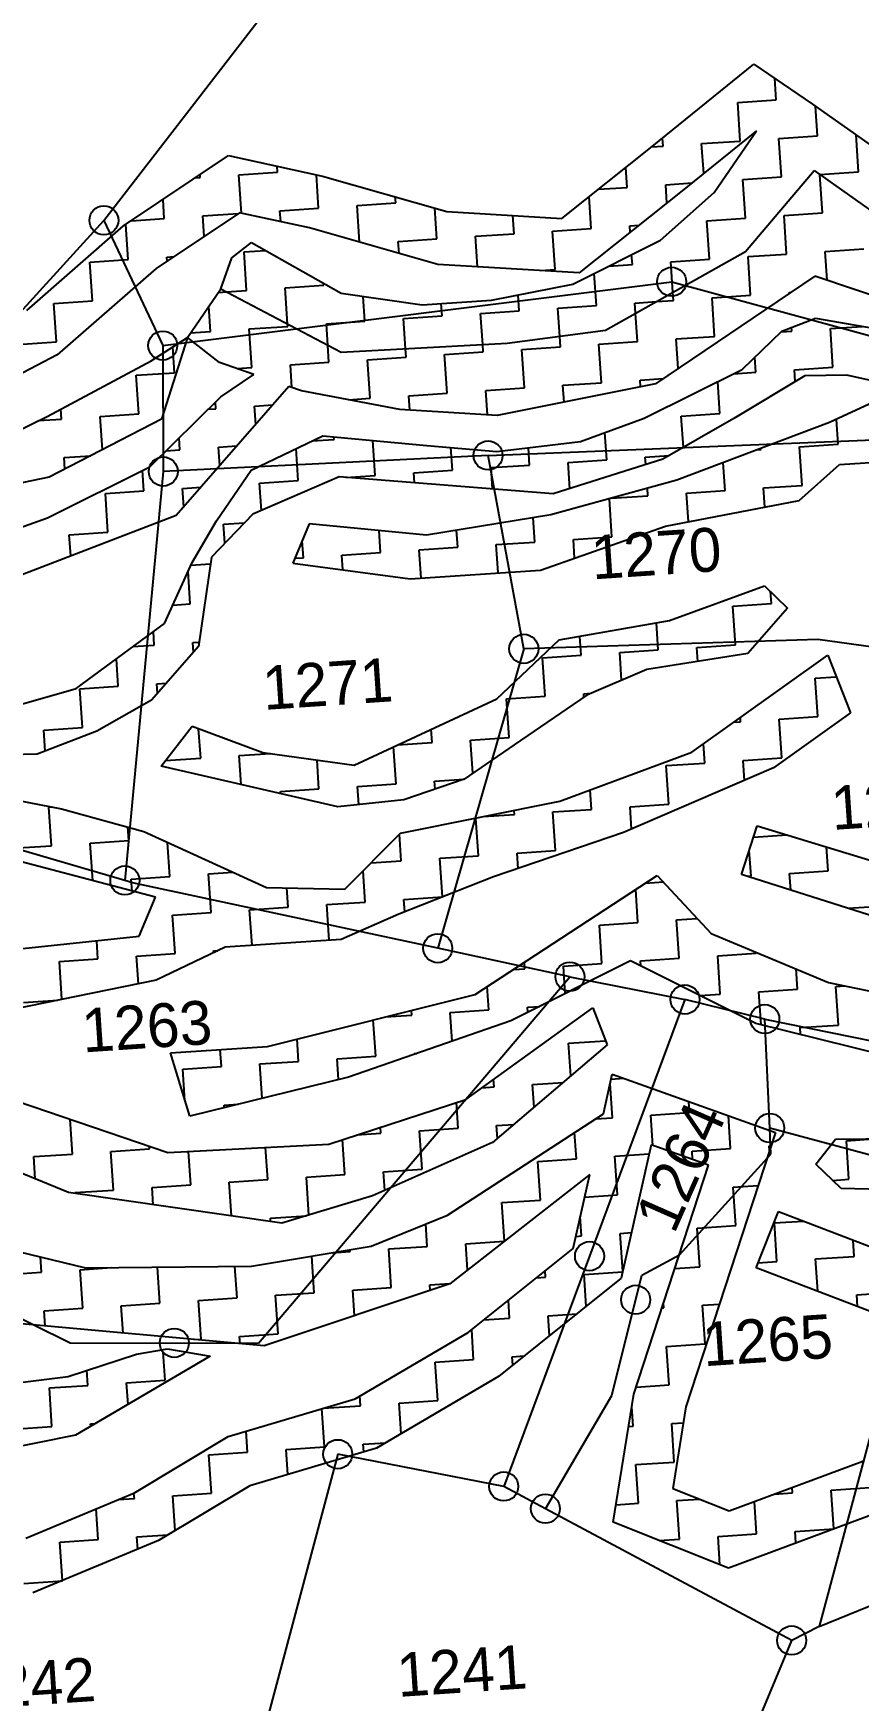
# Model space of a CAD drawing. Header units: metres. Extents: x 302356 to 305648, y 1939949 to 1943623.
# Drawn here: x 303852.2 to 303994.3, y 1940118.6 to 1940405.8 of the extents above; entities that cross this region are included whole.
import ezdxf

# ---------------------------------------------------------------- set-up
doc = ezdxf.new("R2010")
doc.units = ezdxf.units.M
for name, color, linetype in [('POLY_HATCH', 12, 'Continuous'), ('POLY_PARCEL', 6, 'Continuous'), ('TEXT_PARCEL', 7, 'Continuous')]:
    doc.layers.add(name, color=color, linetype=linetype)
doc.styles.add('TEXT_MAP', font='')
doc.styles.get('TEXT_MAP').set_extended_font_data('Kruti Dev 050')

msp = doc.modelspace()

# ---------------------------------------------------------------- linework, layer by layer
for centre in [(303864.39, 1940373.58), (303962.13, 1940363), (303874.52, 1940352.01), (303930.52, 1940333.09), (303874.61, 1940330.32), (303936.68, 1940299.78), (303868, 1940259.89), (303921.86, 1940248.21), (303944.61, 1940243.31), (303964.42, 1940239.38), (303978.16, 1940236.01), (303979.01, 1940217.24), (303947.99, 1940195.17), (303955.93, 1940187.67), (303876.51, 1940180.23), (303904.65, 1940161.06), (303933.22, 1940155.51), (303940.39, 1940151.68), (303982.79, 1940128.99)]:
    msp.add_circle(centre, 2.5)
at = {"layer": 'POLY_HATCH'}
for p, q in [((303958.77, 1940386.29), (303976.28, 1940400.46)), ((303976.28, 1940400.46), (303986.39, 1940393.6)), ((303986.39, 1940393.6), (304010.19, 1940376.75)), ((303976.76, 1940389.01), (303964.53, 1940379.11)), ((303969.45, 1940378.4), (303976.76, 1940389.01)), ((303943.24, 1940373.92), (303958.77, 1940386.29)), ((303867.79, 1940372.61), (303885.86, 1940384.73)), ((303885.86, 1940384.73), (303902.04, 1940381.21)), ((303902.04, 1940381.21), (303923.43, 1940375.1)), ((303974.85, 1940368.24), (303986.66, 1940382.14)), ((303986.66, 1940382.14), (303986.66, 1940382.14)), ((303986.66, 1940382.14), (304007.38, 1940367.47)), ((303964.53, 1940379.11), (303946.21, 1940364.52)), ((303960.2, 1940370.15), (303969.45, 1940378.4)), ((303887.73, 1940374.9), (303873.4, 1940365.29)), ((303899.8, 1940372.28), (303887.73, 1940374.9)), ((303923.43, 1940375.1), (303943.24, 1940373.92)), ((303851.14, 1940358.07), (303867.79, 1940372.61)), ((303921.88, 1940365.97), (303899.8, 1940372.28)), ((303886.39, 1940367.1), (303889.78, 1940369.76)), ((303889.78, 1940369.76), (303905.26, 1940361.01)), ((303945.09, 1940362.6), (303960.2, 1940370.15)), ((303884.51, 1940361.79), (303886.39, 1940367.1)), ((303946.21, 1940364.52), (303921.88, 1940365.97)), ((303950.71, 1940354.64), (303974.85, 1940368.24)), ((303873.4, 1940365.29), (303856.37, 1940350.42)), ((303986.77, 1940363.97), (303959.34, 1940345.43)), ((304010.18, 1940356.11), (303986.77, 1940363.97)), ((303878.78, 1940353.42), (303884.51, 1940361.79)), ((303884.51, 1940361.79), (303884.51, 1940361.79)), ((303884.51, 1940361.79), (303905.22, 1940350.85)), ((303905.26, 1940361.01), (303919.19, 1940359.04)), ((303931.12, 1940359.85), (303945.09, 1940362.6)), ((303919.19, 1940359.04), (303931.12, 1940359.85)), ((303933.8, 1940352.41), (303950.71, 1940354.64)), ((303974.27, 1940347.87), (303981.09, 1940354.5)), ((303981.09, 1940354.5), (303986.9, 1940356.72)), ((303986.9, 1940356.72), (304004.9, 1940353.58)), ((303872.52, 1940349.37), (303878.78, 1940353.42)), ((303878.78, 1940353.42), (303874.28, 1940339.33)), ((303884.29, 1940349.08), (303878.78, 1940353.42)), ((303905.22, 1940350.85), (303933.8, 1940352.41)), ((303856.37, 1940350.42), (303834.23, 1940338.85)), ((303854.64, 1940339.82), (303872.52, 1940349.37)), ((303890.22, 1940347.04), (303884.29, 1940349.08)), ((303884.53, 1940343.2), (303890.22, 1940347.04)), ((303957.41, 1940339.48), (303974.27, 1940347.87)), ((303985.04, 1940346.78), (303972.82, 1940339.43)), ((303992.29, 1940346.91), (303985.04, 1940346.78)), ((304009.62, 1940343), (303992.29, 1940346.91)), ((303872.27, 1940331.13), (303884.53, 1940343.2)), ((303896.25, 1940344.97), (303876.83, 1940322.72)), ((303898.41, 1940344.23), (303896.25, 1940344.97)), ((303915.33, 1940341.01), (303898.41, 1940344.23)), ((303959.34, 1940345.43), (303932.11, 1940339.96)), ((303837.42, 1940331.4), (303854.64, 1940339.82)), ((303932.11, 1940339.96), (303915.33, 1940341.01)), ((303997.64, 1940342.59), (303989.31, 1940338.76)), ((303874.28, 1940339.33), (303854.99, 1940329.32)), ((303946.42, 1940335.47), (303957.41, 1940339.48)), ((303972.82, 1940339.43), (303960.58, 1940332.44)), ((303989.31, 1940338.76), (303963, 1940328.81)), ((303889.75, 1940330.57), (303902.06, 1940336.48)), ((303902.06, 1940336.48), (303919.96, 1940334.78)), ((303919.96, 1940334.78), (303932.01, 1940333.78)), ((303932.01, 1940333.78), (303946.42, 1940335.47)), ((303960.58, 1940332.44), (303941.74, 1940326.45)), ((303984.08, 1940325.33), (303991.03, 1940331.52)), ((303991.03, 1940331.52), (304007.71, 1940332.64)), ((303854.99, 1940329.32), (303830.63, 1940324.41)), ((303854.71, 1940322.32), (303872.27, 1940331.13)), ((303883.8, 1940321.82), (303889.75, 1940330.57)), ((303904.87, 1940329.41), (303890.05, 1940322.97)), ((303941.74, 1940326.45), (303904.87, 1940329.41)), ((303963, 1940328.81), (303941.33, 1940322.86)), ((303876.83, 1940322.72), (303849.22, 1940312.15)), ((303890.05, 1940322.97), (303882.92, 1940315.59)), ((303941.33, 1940322.86), (303919.9, 1940319.37)), ((303961.08, 1940320.92), (303984.08, 1940325.33)), ((303829.17, 1940313.34), (303854.71, 1940322.32)), ((303879.56, 1940314.64), (303883.8, 1940321.82)), ((303899.74, 1940321.28), (303896.92, 1940314.56)), ((303919.9, 1940319.37), (303899.74, 1940321.28)), ((303939.52, 1940313.34), (303961.08, 1940320.92)), ((303874.82, 1940304.16), (303879.56, 1940314.64)), ((303882.92, 1940315.59), (303880.69, 1940300.2)), ((303896.92, 1940314.56), (303917.14, 1940311.83)), ((303917.14, 1940311.83), (303939.52, 1940313.34)), ((303961.77, 1940304.63), (303978.13, 1940310.63)), ((303978.13, 1940310.63), (303982.06, 1940306.81)), ((303982.06, 1940306.81), (303975.23, 1940299)), ((303859.6, 1940292.97), (303874.82, 1940304.16)), ((303942.78, 1940301.31), (303961.77, 1940304.63)), ((303880.69, 1940300.2), (303872.6, 1940290.95)), ((303932.02, 1940291.19), (303942.78, 1940301.31)), ((303975.23, 1940299), (303957.84, 1940296.19)), ((303965.59, 1940282), (303988.99, 1940298.69)), ((303988.99, 1940298.69), (303992.94, 1940288.74)), ((303957.84, 1940296.19), (303947.51, 1940291.82)), ((303848.2, 1940289.67), (303859.6, 1940292.97)), ((303907.45, 1940279.73), (303932.02, 1940291.19)), ((303947.51, 1940291.82), (303935.01, 1940283.22)), ((303872.6, 1940290.95), (303863.16, 1940285.59)), ((303992.94, 1940288.74), (303979.67, 1940279.27)), ((303863.16, 1940285.59), (303852.89, 1940281.63)), ((303874.24, 1940279.54), (303879.61, 1940286.43)), ((303879.61, 1940286.43), (303891.76, 1940281.94)), ((303935.01, 1940283.22), (303926.41, 1940277.33)), ((303852.89, 1940281.63), (303843.83, 1940281.39)), ((303904.66, 1940272.59), (303874.24, 1940279.54)), ((303891.76, 1940281.94), (303907.45, 1940279.73)), ((303942.86, 1940273.52), (303965.59, 1940282)), ((303926.41, 1940277.33), (303916.02, 1940273.77)), ((303979.67, 1940279.27), (303953.85, 1940268.13)), ((303838.06, 1940275.86), (303857.11, 1940272.24)), ((303916.02, 1940273.77), (303904.66, 1940272.59)), ((303857.11, 1940272.24), (303871.27, 1940268.29)), ((303915.44, 1940268), (303942.86, 1940273.52)), ((303871.27, 1940268.29), (303892.36, 1940258.68)), ((303953.85, 1940268.13), (303931.48, 1940260.5)), ((303974.14, 1940260.92), (303976.85, 1940269.28)), ((303976.85, 1940269.28), (304001.06, 1940261.92)), ((303905.87, 1940258.37), (303915.44, 1940268)), ((303873.26, 1940256.99), (303844.96, 1940264.48)), ((303931.48, 1940260.5), (303915.15, 1940254.09)), ((303928.33, 1940240.26), (303959.65, 1940260.75)), ((303959.65, 1940260.75), (303968.91, 1940250.75)), ((303999.62, 1940252.84), (303974.14, 1940260.92)), ((303870.44, 1940250.26), (303873.26, 1940256.99)), ((303892.36, 1940258.68), (303905.87, 1940258.37)), ((303915.15, 1940254.09), (303905.22, 1940249.74)), ((303849.34, 1940248.02), (303870.44, 1940250.26)), ((303885.28, 1940248.4), (303873.41, 1940242.7)), ((303905.22, 1940249.74), (303885.28, 1940248.4)), ((303968.91, 1940250.75), (303989.1, 1940242.31)), ((303955.02, 1940246.05), (303934.46, 1940235.68)), ((303976.6, 1940235.25), (303955.02, 1940246.05)), ((303873.41, 1940242.7), (303843.16, 1940236.57)), ((303989.1, 1940242.31), (304008.58, 1940238.31)), ((303892.56, 1940231.31), (303928.33, 1940240.26)), ((303926.7, 1940222.18), (303948.53, 1940237.95)), ((303948.53, 1940237.95), (303951, 1940231.58)), ((303934.46, 1940235.68), (303906.5, 1940226.03)), ((303998.63, 1940229.79), (303976.6, 1940235.25)), ((303875.87, 1940230.19), (303892.56, 1940231.31)), ((303951, 1940231.58), (303931.29, 1940214.73)), ((303879.16, 1940219.29), (303875.87, 1940230.19)), ((303906.5, 1940226.03), (303879.16, 1940219.29)), ((303950.37, 1940219.69), (303951.9, 1940226.51)), ((303951.9, 1940226.51), (303980.02, 1940216.49)), ((303903.1, 1940214.47), (303926.7, 1940222.18)), ((303849.46, 1940221.88), (303875.41, 1940213.01)), ((303923.55, 1940202.26), (303950.37, 1940219.69)), ((303980.02, 1940216.49), (303964.59, 1940169.21)), ((303858.29, 1940206.14), (303836.85, 1940214.91)), ((303875.41, 1940213.01), (303903.1, 1940214.47)), ((303931.29, 1940214.73), (303910.65, 1940205.58)), ((303958.6, 1940214.36), (303953.44, 1940191.36)), ((303968.49, 1940210.83), (303958.6, 1940214.36)), ((303986.93, 1940211.03), (303990.32, 1940215.34)), ((303990.32, 1940215.34), (304011.97, 1940215.58)), ((303955.62, 1940171.38), (303968.49, 1940210.83)), ((303991.3, 1940206.83), (303986.93, 1940211.03)), ((303948.03, 1940209.26), (303923.94, 1940190.43)), ((303945.16, 1940196.52), (303948.03, 1940209.26)), ((303895.03, 1940200.85), (303858.29, 1940206.14)), ((303910.65, 1940205.58), (303895.03, 1940200.85)), ((304022.42, 1940206.07), (303991.3, 1940206.83)), ((303910.42, 1940196.88), (303923.55, 1940202.26)), ((303976.69, 1940193.18), (303980.53, 1940202.84)), ((303980.53, 1940202.84), (304002.35, 1940194.5)), ((303845.42, 1940196.99), (303861.21, 1940193.15)), ((303889.81, 1940193.45), (303910.42, 1940196.88)), ((303927.1, 1940182.02), (303945.16, 1940196.52)), ((303861.21, 1940193.15), (303889.81, 1940193.45)), ((303953.44, 1940191.36), (303932.34, 1940174.43)), ((303999.35, 1940184.5), (303976.69, 1940193.18)), ((303923.94, 1940190.43), (303891.96, 1940179.7)), ((303891.96, 1940179.7), (303848.36, 1940183.71)), ((303907.65, 1940170.61), (303927.1, 1940182.02)), ((303870, 1940178.27), (303875.35, 1940179.23)), ((303875.35, 1940179.23), (303882.66, 1940177.92)), ((303858.23, 1940174.47), (303870, 1940178.27)), ((303882.66, 1940177.92), (303859.51, 1940164.33)), ((303837.95, 1940171.9), (303858.23, 1940174.47)), ((303932.34, 1940174.43), (303911.34, 1940162.11)), ((303885.8, 1940164.1), (303907.65, 1940170.61)), ((303952.07, 1940149.34), (303955.62, 1940171.38)), ((303964.59, 1940169.21), (303962.33, 1940155.16)), ((303859.51, 1940164.33), (303836.96, 1940159.81)), ((303869.65, 1940154.4), (303885.8, 1940164.1)), ((303911.34, 1940162.11), (303889.54, 1940155.61)), ((303972.02, 1940151.31), (303995.02, 1940159.85)), ((303850.95, 1940146.62), (303869.65, 1940154.4)), ((303889.54, 1940155.61), (303873.81, 1940146.17)), ((303962.33, 1940155.16), (303972.02, 1940151.31)), ((303998.11, 1940151.18), (303971.91, 1940141.45)), ((303971.91, 1940141.45), (303952.07, 1940149.34)), ((303873.81, 1940146.17), (303852.18, 1940137.16))]:
    msp.add_line(p, q, dxfattribs=at)
at = {"layer": 'POLY_HATCH', "linetype": 'Continuous'}
for p, q in [((303980.13, 1940394.33), (303979.88, 1940398.02)), ((303973.49, 1940393.88), (303980.13, 1940394.33)), ((303973.93, 1940387.24), (303973.49, 1940393.88)), ((303987.21, 1940388.14), (303986.87, 1940393.26)), ((303958.68, 1940386.22), (303960.65, 1940386.35)), ((303960.65, 1940386.35), (303960.56, 1940387.73)), ((303967.29, 1940386.8), (303973.93, 1940387.24)), ((303967.64, 1940381.63), (303967.29, 1940386.8)), ((303980.57, 1940387.69), (303987.21, 1940388.14)), ((303981.02, 1940381.05), (303980.57, 1940387.69)), ((303994.3, 1940381.95), (303993.87, 1940388.3)), ((303894.26, 1940381.88), (303894.19, 1940382.92)), ((303880.19, 1940380.93), (303880.98, 1940380.98)), ((303880.98, 1940380.98), (303880.95, 1940381.44)), ((303887.62, 1940381.43), (303894.26, 1940381.88)), ((303888.06, 1940374.83), (303887.62, 1940381.43)), ((303901.34, 1940375.68), (303900.96, 1940381.44)), ((303954.46, 1940379.26), (303954.23, 1940382.67)), ((303974.38, 1940380.6), (303981.02, 1940381.05)), ((303974.83, 1940373.96), (303974.38, 1940380.6)), ((303987.66, 1940381.5), (303994.3, 1940381.95)), ((303987.66, 1940381.42), (303987.66, 1940381.5)), ((303988.11, 1940374.86), (303987.66, 1940381.42)), ((303874.79, 1940373.9), (303874.57, 1940377.15)), ((303914.62, 1940376.58), (303914.55, 1940377.63)), ((303948.27, 1940372.18), (303947.9, 1940377.63)), ((303949.53, 1940378.93), (303954.46, 1940379.26)), ((303961.1, 1940379.71), (303965.65, 1940380.02)), ((303961.31, 1940376.55), (303961.1, 1940379.71)), ((303881.43, 1940374.34), (303887.5, 1940374.75)), ((303881.66, 1940370.83), (303881.43, 1940374.34)), ((303894.7, 1940375.24), (303901.34, 1940375.68)), ((303894.83, 1940373.36), (303894.7, 1940375.24)), ((303907.98, 1940376.13), (303914.62, 1940376.58)), ((303908.41, 1940369.82), (303907.98, 1940376.13)), ((303921.71, 1940370.39), (303921.35, 1940375.69)), ((303934.99, 1940371.28), (303934.78, 1940374.42)), ((303981.47, 1940374.41), (303988.11, 1940374.86)), ((303981.91, 1940367.77), (303981.47, 1940374.41)), ((303868.59, 1940366.81), (303868.18, 1940372.87)), ((303869.14, 1940373.52), (303874.79, 1940373.9)), ((303941.63, 1940371.73), (303948.27, 1940372.18)), ((303942.08, 1940365.09), (303941.63, 1940371.73)), ((303954.91, 1940372.62), (303956.52, 1940372.73)), ((303954.98, 1940371.51), (303954.91, 1940372.62)), ((303968.19, 1940373.52), (303974.83, 1940373.96)), ((303968.64, 1940366.88), (303968.19, 1940373.52)), ((303915.07, 1940369.94), (303921.71, 1940370.39)), ((303915.21, 1940367.88), (303915.07, 1940369.94)), ((303928.35, 1940370.83), (303934.99, 1940371.28)), ((303928.7, 1940365.57), (303928.35, 1940370.83)), ((303988.55, 1940368.22), (303995.19, 1940368.67)), ((303861.95, 1940366.36), (303868.59, 1940366.81)), ((303862.4, 1940359.72), (303861.95, 1940366.36)), ((303875.23, 1940367.26), (303876.45, 1940367.34)), ((303875.28, 1940366.55), (303875.23, 1940367.26)), ((303888.51, 1940368.15), (303892.2, 1940368.4)), ((303888.96, 1940361.51), (303888.51, 1940368.15)), ((303951.31, 1940365.71), (303955.36, 1940365.98)), ((303955.36, 1940365.98), (303955.24, 1940367.68)), ((303962, 1940366.43), (303968.64, 1940366.88)), ((303962.35, 1940361.19), (303962, 1940366.43)), ((303975.27, 1940367.33), (303981.91, 1940367.77)), ((303975.72, 1940360.69), (303975.27, 1940367.33)), ((303988.89, 1940363.26), (303988.55, 1940368.22)), ((303939.56, 1940364.92), (303942.08, 1940365.09)), ((303949.16, 1940358.9), (303948.79, 1940364.45)), ((303884.09, 1940361.18), (303885.48, 1940361.28)), ((303885.48, 1940361.28), (303888.96, 1940361.51)), ((303895.6, 1940361.96), (303902.24, 1940362.41)), ((303896.02, 1940355.71), (303895.6, 1940361.96)), ((303902.24, 1940362.41), (303902.22, 1940362.73)), ((303909.33, 1940356.21), (303909.04, 1940360.48)), ((303935.88, 1940358), (303935.7, 1940360.75)), ((303962.44, 1940359.79), (303962.35, 1940361.19)), ((303969.08, 1940360.24), (303975.72, 1940360.69)), ((303969.53, 1940353.6), (303969.08, 1940360.24)), ((303982.36, 1940361.13), (303982.6, 1940361.15)), ((303982.37, 1940360.99), (303982.36, 1940361.13)), ((303855.76, 1940359.27), (303862.4, 1940359.72)), ((303856.21, 1940352.63), (303855.76, 1940359.27)), ((303882.77, 1940354.42), (303882.47, 1940358.81)), ((303915.97, 1940356.66), (303922.6, 1940357.11)), ((303922.6, 1940357.11), (303922.46, 1940359.26)), ((303929.24, 1940357.55), (303935.88, 1940358)), ((303929.61, 1940352.18), (303929.24, 1940357.55)), ((303942.52, 1940358.45), (303949.16, 1940358.9)), ((303942.85, 1940353.6), (303942.52, 1940358.45)), ((303955.8, 1940359.34), (303959.51, 1940359.59)), ((303955.92, 1940357.57), (303955.8, 1940359.34)), ((303956.25, 1940352.7), (303955.92, 1940357.57)), ((303959.51, 1940359.59), (303962.44, 1940359.79)), ((303879.31, 1940354.19), (303882.77, 1940354.42)), ((303889.41, 1940354.87), (303896.05, 1940355.32)), ((303889.85, 1940348.23), (303889.41, 1940354.87)), ((303896.05, 1940355.32), (303896.02, 1940355.71)), ((303902.69, 1940355.77), (303909.33, 1940356.21)), ((303902.94, 1940352.05), (303902.69, 1940355.77)), ((303916.32, 1940351.45), (303915.97, 1940356.66)), ((303980.95, 1940354.37), (303982.81, 1940354.49)), ((303982.81, 1940354.49), (303982.77, 1940355.14)), ((303989.45, 1940354.94), (303994.96, 1940355.31)), ((303989.9, 1940348.3), (303989.45, 1940354.94)), ((303849.57, 1940352.19), (303856.21, 1940352.63)), ((303876.57, 1940347.34), (303876.27, 1940351.8)), ((303903.13, 1940349.13), (303902.94, 1940352.05)), ((303916.41, 1940350.02), (303916.32, 1940351.45)), ((303929.69, 1940350.91), (303929.61, 1940352.18)), ((303936.33, 1940351.36), (303942.97, 1940351.81)), ((303936.78, 1940344.72), (303936.33, 1940351.36)), ((303942.97, 1940351.81), (303942.85, 1940353.6)), ((303949.61, 1940352.26), (303956.25, 1940352.7)), ((303950.06, 1940345.62), (303949.61, 1940352.26)), ((303962.89, 1940353.15), (303969.53, 1940353.6)), ((303963.23, 1940348.06), (303962.89, 1940353.15)), ((303896.49, 1940348.68), (303903.13, 1940349.13)), ((303896.75, 1940344.8), (303896.49, 1940348.68)), ((303909.77, 1940349.57), (303916.41, 1940350.02)), ((303910.22, 1940342.93), (303909.77, 1940349.57)), ((303923.05, 1940350.47), (303929.69, 1940350.91)), ((303923.5, 1940343.83), (303923.05, 1940350.47)), ((303976.62, 1940347.41), (303976.44, 1940349.98)), ((303869.93, 1940346.89), (303876.57, 1940347.34)), ((303870.38, 1940340.25), (303869.93, 1940346.89)), ((303887.27, 1940348.06), (303889.85, 1940348.23)), ((303943.42, 1940345.17), (303950.06, 1940345.62)), ((303956.7, 1940346.06), (303960.68, 1940346.33)), ((303956.78, 1940344.91), (303956.7, 1940346.06)), ((303970.42, 1940340.32), (303970.06, 1940345.78)), ((303972.82, 1940347.15), (303976.62, 1940347.41)), ((303983.26, 1940347.85), (303989.9, 1940348.3)), ((303983.39, 1940345.8), (303983.26, 1940347.85)), ((303906.52, 1940342.68), (303910.22, 1940342.93)), ((303916.86, 1940343.38), (303923.5, 1940343.83)), ((303917.03, 1940340.91), (303916.86, 1940343.38)), ((303930.14, 1940344.28), (303936.78, 1940344.72)), ((303930.42, 1940340.07), (303930.14, 1940344.28)), ((303943.61, 1940342.27), (303943.42, 1940345.17)), ((303857.1, 1940339.36), (303856.99, 1940341.07)), ((303863.74, 1940339.8), (303870.38, 1940340.25)), ((303882.35, 1940341.06), (303883.66, 1940341.14)), ((303883.66, 1940341.14), (303883.59, 1940342.27)), ((303890.3, 1940341.59), (303893.49, 1940341.81)), ((303890.52, 1940338.4), (303890.3, 1940341.59)), ((303963.78, 1940339.87), (303970.42, 1940340.32)), ((303964.15, 1940334.47), (303963.78, 1940339.87)), ((303853.15, 1940339.09), (303857.1, 1940339.36)), ((303864.13, 1940334.06), (303863.74, 1940339.8)), ((303950.95, 1940332.34), (303950.64, 1940337.01)), ((303990.79, 1940335.02), (303990.5, 1940339.3)), ((303877.47, 1940334.06), (303877.33, 1940336.11)), ((303884.11, 1940334.5), (303887.3, 1940334.72)), ((303884.32, 1940331.31), (303884.11, 1940334.5)), ((303897.84, 1940328.76), (303897.46, 1940334.27)), ((303900.21, 1940335.59), (303904.03, 1940335.85)), ((303904.03, 1940335.85), (303904, 1940336.29)), ((303911.11, 1940329.65), (303910.71, 1940335.66)), ((303924.39, 1940330.55), (303924.13, 1940334.43)), ((303937.67, 1940331.44), (303937.47, 1940334.42)), ((303976.96, 1940334.09), (303977.51, 1940334.13)), ((303977.51, 1940334.13), (303977.5, 1940334.29)), ((303984.15, 1940334.57), (303990.79, 1940335.02)), ((303984.6, 1940327.93), (303984.15, 1940334.57)), ((303857.55, 1940332.72), (303862.13, 1940333.02)), ((303857.68, 1940330.72), (303857.55, 1940332.72)), ((303875.08, 1940333.9), (303877.47, 1940334.06)), ((303931.03, 1940331), (303937.67, 1940331.44)), ((303944.31, 1940331.89), (303950.95, 1940332.34)), ((303944.62, 1940327.36), (303944.31, 1940331.89)), ((303957.59, 1940332.79), (303961.68, 1940333.06)), ((303957.68, 1940331.51), (303957.59, 1940332.79)), ((303971.32, 1940327.04), (303971, 1940331.83)), ((303871.28, 1940326.97), (303871.04, 1940330.51)), ((303891.2, 1940328.31), (303897.84, 1940328.76)), ((303906.05, 1940329.31), (303911.11, 1940329.65)), ((303917.75, 1940330.1), (303924.39, 1940330.55)), ((303917.87, 1940328.36), (303917.75, 1940330.1)), ((303931.28, 1940327.29), (303931.03, 1940331)), ((303864.64, 1940326.52), (303871.28, 1940326.97)), ((303865.08, 1940319.88), (303864.64, 1940326.52)), ((303877.92, 1940327.42), (303881.12, 1940327.63)), ((303878.13, 1940324.22), (303877.92, 1940327.42)), ((303891.51, 1940323.6), (303891.2, 1940328.31)), ((303951.85, 1940319.06), (303951.4, 1940325.63)), ((303951.74, 1940325.72), (303958.04, 1940326.15)), ((303958.04, 1940326.15), (303957.95, 1940327.43)), ((303964.68, 1940326.59), (303971.32, 1940327.04)), ((303965.01, 1940321.68), (303964.68, 1940326.59)), ((303977.96, 1940327.49), (303984.6, 1940327.93)), ((303978.18, 1940324.2), (303977.96, 1940327.49)), ((303858.44, 1940319.44), (303865.08, 1940319.88)), ((303885, 1940321.23), (303888.6, 1940321.47)), ((303885.22, 1940317.97), (303885, 1940321.23)), ((303912.01, 1940316.37), (303911.76, 1940320.15)), ((303925.29, 1940317.27), (303925.09, 1940320.22)), ((303938.57, 1940318.16), (303938.28, 1940322.37)), ((303858.69, 1940315.78), (303858.44, 1940319.44)), ((303898.73, 1940315.48), (303898.53, 1940318.4)), ((303918.65, 1940316.82), (303925.29, 1940317.27)), ((303931.93, 1940317.72), (303938.57, 1940318.16)), ((303932.26, 1940312.85), (303931.93, 1940317.72)), ((303945.21, 1940318.61), (303951.85, 1940319.06)), ((303945.42, 1940315.42), (303945.21, 1940318.61)), ((303879.35, 1940314.17), (303882.75, 1940314.4)), ((303897.27, 1940315.38), (303898.73, 1940315.48)), ((303905.37, 1940315.93), (303912.01, 1940316.37)), ((303905.54, 1940313.4), (303905.37, 1940315.93)), ((303918.98, 1940311.96), (303918.65, 1940316.82)), ((303879.26, 1940307.5), (303878.88, 1940313.13)), ((303979.3, 1940307.57), (303979.16, 1940309.63)), ((303876.24, 1940307.3), (303879.26, 1940307.5)), ((303972.66, 1940307.12), (303979.3, 1940307.57)), ((303973.11, 1940300.48), (303972.66, 1940307.12)), ((303873.07, 1940300.41), (303872.91, 1940302.75)), ((303959.83, 1940299.59), (303959.52, 1940304.23)), ((303869.38, 1940300.16), (303873.07, 1940300.41)), ((303879.71, 1940300.86), (303880.8, 1940300.93)), ((303879.82, 1940299.2), (303879.71, 1940300.86)), ((303946.55, 1940298.69), (303946.33, 1940301.93)), ((303966.47, 1940300.03), (303973.11, 1940300.48)), ((303966.63, 1940297.61), (303966.47, 1940300.03)), ((303866.87, 1940293.33), (303866.55, 1940298.08)), ((303939.91, 1940298.24), (303946.55, 1940298.69)), ((303940.36, 1940291.61), (303939.91, 1940298.24)), ((303953.19, 1940299.14), (303959.83, 1940299.59)), ((303953.51, 1940294.36), (303953.19, 1940299.14)), ((303873.51, 1940293.77), (303875.17, 1940293.88)), ((303986.83, 1940294.74), (303990.46, 1940294.98)), ((303987.28, 1940288.1), (303986.83, 1940294.74)), ((303860.23, 1940292.88), (303866.87, 1940293.33)), ((303860.68, 1940286.24), (303860.23, 1940292.88)), ((303873.62, 1940292.12), (303873.51, 1940293.77)), ((303933.72, 1940291.16), (303940.36, 1940291.61)), ((303934.16, 1940284.52), (303933.72, 1940291.16)), ((303947, 1940292.05), (303948.26, 1940292.14)), ((303947.03, 1940291.49), (303947, 1940292.05)), ((303854.04, 1940285.79), (303860.68, 1940286.24)), ((303854.28, 1940282.17), (303854.04, 1940285.79)), ((303881.05, 1940280.94), (303880.7, 1940286.02)), ((303920.89, 1940283.62), (303920.73, 1940285.92)), ((303972.77, 1940287.12), (303974, 1940287.2)), ((303974, 1940287.2), (303973.95, 1940287.96)), ((303980.64, 1940287.65), (303987.28, 1940288.1)), ((303981.09, 1940281.01), (303980.64, 1940287.65)), ((303914.69, 1940276.54), (303914.26, 1940282.91)), ((303914.95, 1940283.22), (303920.89, 1940283.62)), ((303927.52, 1940284.07), (303934.16, 1940284.52)), ((303927.91, 1940278.35), (303927.52, 1940284.07)), ((303967.81, 1940280.11), (303967.59, 1940283.42)), ((303874.48, 1940279.48), (303874.45, 1940279.81)), ((303875.02, 1940280.53), (303881.05, 1940280.94)), ((303887.69, 1940281.39), (303893.09, 1940281.75)), ((303888.02, 1940276.39), (303887.69, 1940281.39)), ((303901.41, 1940275.64), (303901.08, 1940280.62)), ((303961.17, 1940279.67), (303967.81, 1940280.11)), ((303961.62, 1940273.03), (303961.17, 1940279.67)), ((303974.45, 1940280.56), (303981.09, 1940281.01)), ((303974.68, 1940277.12), (303974.45, 1940280.56)), ((303921.33, 1940276.98), (303926.41, 1940277.33)), ((303921.42, 1940275.62), (303921.33, 1940276.98)), ((303894.77, 1940275.2), (303901.41, 1940275.64)), ((303894.8, 1940274.84), (303894.77, 1940275.2)), ((303908.05, 1940276.09), (303914.69, 1940276.54)), ((303908.26, 1940272.97), (303908.05, 1940276.09)), ((303948.34, 1940272.13), (303948.11, 1940275.48)), ((303854.94, 1940272.51), (303855.48, 1940272.55)), ((303855.38, 1940265.87), (303854.94, 1940272.51)), ((303929.76, 1940270.88), (303935.06, 1940271.24)), ((303935.06, 1940271.24), (303935.01, 1940271.94)), ((303941.7, 1940271.69), (303948.34, 1940272.13)), ((303942.15, 1940265.05), (303941.7, 1940271.69)), ((303954.98, 1940272.58), (303961.62, 1940273.03)), ((303955.24, 1940268.73), (303954.98, 1940272.58)), ((303868.66, 1940266.77), (303868.51, 1940269.06)), ((303928.87, 1940264.15), (303928.43, 1940270.61)), ((303848.74, 1940265.42), (303855.38, 1940265.87)), ((303862.02, 1940266.32), (303868.66, 1940266.77)), ((303862.46, 1940259.84), (303862.02, 1940266.32)), ((303875.75, 1940260.57), (303875.35, 1940266.43)), ((303915.59, 1940263.26), (303915.28, 1940267.84)), ((303976.22, 1940267.34), (303981.95, 1940267.73)), ((303989.07, 1940261.54), (303988.79, 1940265.65)), ((303910.38, 1940262.91), (303915.59, 1940263.26)), ((303922.23, 1940263.7), (303928.87, 1940264.15)), ((303922.67, 1940257.07), (303922.23, 1940263.7)), ((303935.51, 1940264.6), (303942.15, 1940265.05)), ((303935.69, 1940261.93), (303935.51, 1940264.6)), ((303975.79, 1940260.64), (303975.49, 1940265.08)), ((303869.11, 1940260.13), (303875.75, 1940260.57)), ((303869.25, 1940258.05), (303869.11, 1940260.13)), ((303882.39, 1940261.02), (303886.6, 1940261.3)), ((303882.84, 1940254.38), (303882.39, 1940261.02)), ((303909.39, 1940256.17), (303909.03, 1940261.55)), ((303957.62, 1940259.42), (303960.7, 1940259.63)), ((303975.16, 1940260.6), (303975.79, 1940260.64)), ((303982.43, 1940261.09), (303989.07, 1940261.54)), ((303982.62, 1940258.23), (303982.43, 1940261.09)), ((303896.12, 1940255.28), (303895.89, 1940258.6)), ((303916.03, 1940256.62), (303922.67, 1940257.07)), ((303916.18, 1940254.49), (303916.03, 1940256.62)), ((303956.32, 1940252.66), (303955.94, 1940258.32)), ((303876.2, 1940253.93), (303882.84, 1940254.38)), ((303876.64, 1940247.29), (303876.2, 1940253.93)), ((303889.48, 1940254.83), (303896.12, 1940255.28)), ((303889.89, 1940248.71), (303889.48, 1940254.83)), ((303902.76, 1940255.72), (303909.39, 1940256.17)), ((303903.17, 1940249.6), (303902.76, 1940255.72)), ((303992.5, 1940255.1), (303996.16, 1940255.35)), ((303949.68, 1940252.21), (303956.32, 1940252.66)), ((303950.13, 1940245.57), (303949.68, 1940252.21)), ((303962.96, 1940253.11), (303966.51, 1940253.35)), ((303963.41, 1940246.47), (303962.96, 1940253.11)), ((303863.36, 1940246.4), (303863.16, 1940249.49)), ((303856.72, 1940245.95), (303863.36, 1940246.4)), ((303857.17, 1940239.41), (303856.72, 1940245.95)), ((303870, 1940246.85), (303876.64, 1940247.29)), ((303870.33, 1940242.07), (303870, 1940246.85)), ((303883.28, 1940247.74), (303884.02, 1940247.79)), ((303883.3, 1940247.45), (303883.28, 1940247.74)), ((303936.85, 1940244.68), (303936.77, 1940245.78)), ((303943.49, 1940245.13), (303950.13, 1940245.57)), ((303943.81, 1940240.39), (303943.49, 1940245.13)), ((303956.77, 1940246.02), (303963.41, 1940246.47)), ((303956.83, 1940245.14), (303956.77, 1940246.02)), ((303970.05, 1940246.92), (303976.69, 1940247.36)), ((303970.49, 1940240.28), (303970.05, 1940246.92)), ((303976.69, 1940247.36), (303976.68, 1940247.51)), ((303934.89, 1940244.55), (303936.85, 1940244.68)), ((303983.77, 1940241.17), (303983.54, 1940244.64)), ((303930.66, 1940237.59), (303930.39, 1940241.6)), ((303967.01, 1940240.04), (303970.49, 1940240.28)), ((303977.13, 1940240.72), (303983.77, 1940241.17)), ((303977.52, 1940235.02), (303977.13, 1940240.72)), ((303990.41, 1940241.62), (303991.96, 1940241.72)), ((303990.86, 1940234.98), (303990.41, 1940241.62)), ((303850.53, 1940238.87), (303856.45, 1940239.26)), ((303912.89, 1940236.4), (303917.38, 1940236.7)), ((303917.38, 1940236.7), (303917.32, 1940237.51)), ((303924.02, 1940237.15), (303930.66, 1940237.59)), ((303924.35, 1940232.19), (303924.02, 1940237.15)), ((303937.3, 1940238.04), (303939.43, 1940238.18)), ((303937.36, 1940237.14), (303937.3, 1940238.04)), ((303911.18, 1940229.61), (303910.76, 1940235.87)), ((303984.22, 1940234.53), (303990.86, 1940234.98)), ((303984.3, 1940233.34), (303984.22, 1940234.53)), ((303884.63, 1940227.82), (303884.43, 1940230.76)), ((303897.9, 1940228.72), (303897.64, 1940232.58)), ((303944.38, 1940231.85), (303950.73, 1940232.28)), ((303944.76, 1940226.25), (303944.38, 1940231.85)), ((303877.99, 1940227.38), (303884.63, 1940227.82)), ((303891.26, 1940228.27), (303897.9, 1940228.72)), ((303891.66, 1940222.37), (303891.26, 1940228.27)), ((303904.54, 1940229.16), (303911.18, 1940229.61)), ((303904.78, 1940225.61), (303904.54, 1940229.16)), ((303917.82, 1940230.06), (303918.26, 1940230.09)), ((303917.83, 1940229.94), (303917.82, 1940230.06)), ((303878.35, 1940221.96), (303877.99, 1940227.38)), ((303931.55, 1940224.31), (303931.46, 1940225.62)), ((303938.19, 1940224.76), (303943.44, 1940225.11)), ((303951.71, 1940225.67), (303953.86, 1940225.82)), ((303929.45, 1940224.17), (303931.55, 1940224.31)), ((303938.45, 1940220.85), (303938.19, 1940224.76)), ((303951.92, 1940219.02), (303951.52, 1940224.83)), ((303885.07, 1940221.18), (303887.51, 1940221.35)), ((303885.1, 1940220.75), (303885.07, 1940221.18)), ((303925.36, 1940217.23), (303925.06, 1940221.65)), ((303958.56, 1940219.46), (303965.2, 1940219.91)), ((303958.91, 1940214.25), (303958.56, 1940219.46)), ((303965.2, 1940219.91), (303965.07, 1940221.82)), ((303972.28, 1940213.72), (303971.9, 1940219.38)), ((303858.96, 1940212.75), (303858.56, 1940218.77)), ((303907.96, 1940216.06), (303912.08, 1940216.33)), ((303912.08, 1940216.33), (303912.01, 1940217.38)), ((303918.72, 1940216.78), (303925.36, 1940217.23)), ((303919.17, 1940210.14), (303918.72, 1940216.78)), ((303932, 1940217.67), (303934.97, 1940217.87)), ((303932.15, 1940215.46), (303932, 1940217.67)), ((303945.72, 1940211.93), (303945.42, 1940216.47)), ((303949.03, 1940218.82), (303951.92, 1940219.02)), ((303865.6, 1940213.2), (303872.24, 1940213.65)), ((303872.24, 1940213.65), (303872.21, 1940214.1)), ((303892.61, 1940208.35), (303892.23, 1940213.9)), ((303905.89, 1940209.25), (303905.48, 1940215.25)), ((303965.64, 1940213.27), (303972.28, 1940213.72)), ((303978.92, 1940214.17), (303979.27, 1940214.19)), ((303978.98, 1940213.31), (303978.92, 1940214.17)), ((303992.2, 1940215.06), (303997.58, 1940215.42)), ((303992.65, 1940208.42), (303992.2, 1940215.06)), ((303852.32, 1940212.31), (303858.96, 1940212.75)), ((303852.58, 1940208.47), (303852.32, 1940212.31)), ((303866.05, 1940206.56), (303865.6, 1940213.2)), ((303879.33, 1940207.46), (303878.94, 1940213.2)), ((303939.08, 1940211.48), (303945.72, 1940211.93)), ((303939.53, 1940204.84), (303939.08, 1940211.48)), ((303952.36, 1940212.38), (303958.25, 1940212.77)), ((303952.81, 1940205.74), (303952.36, 1940212.38)), ((303965.74, 1940211.81), (303965.64, 1940213.27)), ((303885.97, 1940207.9), (303892.61, 1940208.35)), ((303886.36, 1940202.1), (303885.97, 1940207.9)), ((303899.25, 1940208.8), (303905.89, 1940209.25)), ((303899.69, 1940202.26), (303899.25, 1940208.8)), ((303912.53, 1940209.69), (303919.17, 1940210.14)), ((303912.74, 1940206.51), (303912.53, 1940209.69)), ((303989.84, 1940208.23), (303992.65, 1940208.42)), ((303859.41, 1940206.11), (303866.05, 1940206.56)), ((303859.42, 1940205.98), (303859.41, 1940206.11)), ((303872.69, 1940207.01), (303879.33, 1940207.46)), ((303872.89, 1940204.04), (303872.69, 1940207.01)), ((303947.15, 1940205.36), (303952.81, 1940205.74)), ((303972.73, 1940207.08), (303977.04, 1940207.37)), ((303973.18, 1940200.44), (303972.73, 1940207.08)), ((303893.05, 1940201.71), (303899.25, 1940202.13)), ((303926.14, 1940203.94), (303926.25, 1940203.95)), ((303926.25, 1940203.95), (303926.25, 1940204.01)), ((303932.89, 1940204.4), (303939.53, 1940204.84)), ((303933.34, 1940197.78), (303932.89, 1940204.4)), ((303946.62, 1940198.65), (303946.39, 1940201.99)), ((303893.09, 1940201.13), (303893.05, 1940201.71)), ((303920.06, 1940196.86), (303919.8, 1940200.72)), ((303953.26, 1940199.1), (303955.2, 1940199.23)), ((303966.54, 1940199.99), (303973.18, 1940200.44)), ((303966.98, 1940193.35), (303966.54, 1940199.99)), ((303979.82, 1940200.89), (303984.77, 1940201.22)), ((303980.26, 1940194.25), (303979.82, 1940200.89)), ((303906.78, 1940195.97), (303906.76, 1940196.27)), ((303913.42, 1940196.41), (303920.06, 1940196.86)), ((303913.87, 1940189.77), (303913.42, 1940196.41)), ((303926.7, 1940197.31), (303933.3, 1940197.75)), ((303927, 1940192.83), (303926.7, 1940197.31)), ((303945.63, 1940198.58), (303946.62, 1940198.65)), ((303953.7, 1940192.54), (303953.26, 1940199.1)), ((303993.54, 1940195.14), (303993.35, 1940197.94)), ((303853.66, 1940192.39), (303853.49, 1940195.03)), ((303887.31, 1940187.98), (303886.94, 1940193.42)), ((303900.59, 1940188.88), (303900.16, 1940195.17)), ((303903.7, 1940195.76), (303906.78, 1940195.97)), ((303977.02, 1940194.03), (303980.26, 1940194.25)), ((303986.9, 1940194.69), (303993.54, 1940195.14)), ((303987.28, 1940189.12), (303986.9, 1940194.69)), ((303847.02, 1940191.94), (303853.66, 1940192.39)), ((303860.3, 1940192.84), (303865.72, 1940193.2)), ((303860.75, 1940186.2), (303860.3, 1940192.84)), ((303874.03, 1940187.09), (303873.61, 1940193.28)), ((303938.85, 1940191.46), (303940.43, 1940191.56)), ((303940.43, 1940191.56), (303940.35, 1940192.66)), ((303947.07, 1940192.01), (303953.68, 1940192.46)), ((303947.43, 1940186.55), (303947.07, 1940192.01)), ((303962.69, 1940193.06), (303966.98, 1940193.35)), ((303880.67, 1940187.54), (303887.31, 1940187.98)), ((303893.95, 1940188.43), (303900.59, 1940188.88)), ((303894.4, 1940181.79), (303893.95, 1940188.43)), ((303907.23, 1940189.33), (303913.87, 1940189.77)), ((303907.52, 1940184.93), (303907.23, 1940189.33)), ((303920.51, 1940190.22), (303923.96, 1940190.45)), ((303920.57, 1940189.3), (303920.51, 1940190.22)), ((303993.99, 1940188.5), (304000.63, 1940188.95)), ((303994.13, 1940186.5), (303993.99, 1940188.5)), ((303854.11, 1940185.75), (303860.75, 1940186.2)), ((303854.28, 1940183.16), (303854.11, 1940185.75)), ((303867.39, 1940186.64), (303874.03, 1940187.09)), ((303867.71, 1940181.93), (303867.39, 1940186.64)), ((303881.12, 1940180.9), (303880.67, 1940187.54)), ((303934.23, 1940184.48), (303934.02, 1940187.58)), ((303940.87, 1940184.92), (303945.83, 1940185.26)), ((303941.11, 1940181.47), (303940.87, 1940184.92)), ((303960.47, 1940186.24), (303960.79, 1940186.27)), ((303960.79, 1940186.27), (303960.74, 1940187.07)), ((303967.43, 1940186.71), (303970.37, 1940186.91)), ((303967.88, 1940180.07), (303967.43, 1940186.71)), ((303928.04, 1940177.39), (303927.7, 1940182.5)), ((303929.78, 1940184.18), (303934.23, 1940184.48)), ((303879.86, 1940180.81), (303881.12, 1940180.9)), ((303887.76, 1940181.35), (303894.4, 1940181.79)), ((303887.84, 1940180.08), (303887.76, 1940181.35)), ((303961.24, 1940179.63), (303967.88, 1940180.07)), ((303961.69, 1940172.99), (303961.24, 1940179.63)), ((303874.92, 1940173.81), (303874.6, 1940178.62)), ((303921.4, 1940176.94), (303928.04, 1940177.39)), ((303921.85, 1940170.3), (303921.4, 1940176.94)), ((303934.68, 1940177.84), (303936.76, 1940177.98)), ((303934.78, 1940176.39), (303934.68, 1940177.84)), ((303861.64, 1940172.92), (303861.47, 1940175.51)), ((303868.28, 1940173.36), (303874.92, 1940173.81)), ((303868.54, 1940169.63), (303868.28, 1940173.36)), ((303855.01, 1940172.47), (303861.64, 1940172.92)), ((303855.45, 1940165.83), (303855.01, 1940172.47)), ((303908.57, 1940169.41), (303908.46, 1940171.09)), ((303956.02, 1940172.6), (303961.69, 1940172.99)), ((303902.38, 1940162.32), (303901.93, 1940168.91)), ((303902.16, 1940168.98), (303908.57, 1940169.41)), ((303915.21, 1940169.85), (303921.85, 1940170.3)), ((303915.56, 1940164.59), (303915.21, 1940169.85)), ((303955.49, 1940165.9), (303955.27, 1940169.21)), ((303848.81, 1940165.38), (303855.45, 1940165.83)), ((303862.09, 1940166.28), (303862.92, 1940166.33)), ((303862.12, 1940165.86), (303862.09, 1940166.28)), ((303889.1, 1940161.43), (303888.86, 1940165.01)), ((303954.73, 1940165.85), (303955.49, 1940165.9)), ((303962.13, 1940166.35), (303964.15, 1940166.48)), ((303962.58, 1940159.71), (303962.13, 1940166.35)), ((303895.74, 1940161.87), (303902.38, 1940162.32)), ((303896.03, 1940157.55), (303895.74, 1940161.87)), ((303909.02, 1940162.77), (303912.91, 1940163.03)), ((303909.11, 1940161.45), (303909.02, 1940162.77)), ((303882.46, 1940160.98), (303889.1, 1940161.43)), ((303882.91, 1940154.34), (303882.46, 1940160.98)), ((303955.94, 1940159.26), (303962.58, 1940159.71)), ((303956.39, 1940152.62), (303955.94, 1940159.26)), ((303866.91, 1940153.26), (303869.63, 1940153.44)), ((303869.63, 1940153.44), (303869.56, 1940154.36)), ((303876.27, 1940153.89), (303882.91, 1940154.34)), ((303876.67, 1940147.88), (303876.27, 1940153.89)), ((303963.03, 1940153.07), (303966.94, 1940153.33)), ((303979.79, 1940154.2), (303982.95, 1940154.41)), ((303982.95, 1940154.41), (303982.88, 1940155.35)), ((303989.59, 1940154.86), (303996.23, 1940155.3)), ((303990.03, 1940148.22), (303989.59, 1940154.86)), ((303863.43, 1940146.36), (303863.08, 1940151.66)), ((303952.56, 1940152.36), (303956.39, 1940152.62)), ((303963.48, 1940146.43), (303963.03, 1940153.07)), ((303976.76, 1940147.32), (303976.38, 1940152.93)), ((303983.39, 1940147.77), (303990.03, 1940148.22)), ((303983.53, 1940145.77), (303983.39, 1940147.77)), ((303856.79, 1940145.91), (303863.43, 1940146.36)), ((303857.24, 1940139.27), (303856.79, 1940145.91)), ((303870.07, 1940146.81), (303875.48, 1940147.17)), ((303870.22, 1940144.67), (303870.07, 1940146.81)), ((303959.99, 1940146.19), (303963.48, 1940146.43)), ((303970.12, 1940146.87), (303976.76, 1940147.32)), ((303970.44, 1940142.03), (303970.12, 1940146.87)), ((303850.6, 1940138.82), (303857.24, 1940139.27))]:
    msp.add_line(p, q, dxfattribs=at)
at = {"layer": 'POLY_PARCEL'}
for p, q in [((303864.39, 1940373.58), (303930.31, 1940458.98)), ((303844.79, 1940352.05), (303864.39, 1940373.58)), ((303864.39, 1940373.58), (303874.52, 1940352.01)), ((303874.52, 1940352.01), (303962.13, 1940363)), ((303962.13, 1940363), (304055.05, 1940337.64)), ((303874.52, 1940352.01), (303874.61, 1940330.32)), ((303930.52, 1940333.09), (303996.89, 1940335.75)), ((303930.52, 1940333.09), (303874.61, 1940330.32)), ((303936.68, 1940299.78), (303930.52, 1940333.09)), ((303874.61, 1940330.32), (303868, 1940259.89)), ((303936.68, 1940299.78), (303921.86, 1940248.21)), ((303987.31, 1940301.39), (303936.68, 1940299.78)), ((303996.82, 1940300.09), (303987.31, 1940301.39)), ((303868, 1940259.89), (303813.73, 1940275.77)), ((303869.34, 1940259.5), (303868, 1940259.89)), ((303921.86, 1940248.21), (303869.34, 1940259.5)), ((303944.61, 1940243.31), (303921.86, 1940248.21)), ((303891, 1940180.2), (303944.61, 1940243.31)), ((303944.61, 1940243.31), (303964.42, 1940239.38)), ((303964.42, 1940239.38), (303947.99, 1940195.17)), ((303978.16, 1940236.01), (303964.42, 1940239.38)), ((303978.16, 1940236.01), (304035.37, 1940224.26)), ((303979.01, 1940217.24), (303978.16, 1940236.01)), ((303998.5, 1940211.97), (303979.01, 1940217.24)), ((303979.21, 1940212.73), (303979.01, 1940217.24)), ((303963.47, 1940195.42), (303979.21, 1940212.73)), ((303830.35, 1940194.12), (303858.58, 1940180.27)), ((303947.99, 1940195.17), (303933.22, 1940155.51)), ((303956.99, 1940191.89), (303963.47, 1940195.42)), ((303951.8, 1940171.15), (303956.99, 1940191.89)), ((303858.58, 1940180.27), (303891, 1940180.2)), ((304000.42, 1940179.59), (303987.53, 1940131.38)), ((303940.39, 1940151.68), (303951.8, 1940171.15)), ((303904.65, 1940161.06), (303892.51, 1940115.42)), ((303933.22, 1940155.51), (303904.65, 1940161.06)), ((303940.39, 1940151.68), (303933.22, 1940155.51)), ((303982.79, 1940128.99), (303940.39, 1940151.68)), ((303987.53, 1940131.38), (304029.63, 1940148.53)), ((303987.53, 1940131.38), (303982.79, 1940128.99)), ((303968.08, 1940093.65), (303982.79, 1940128.99))]:
    msp.add_line(p, q, dxfattribs=at)

# ---------------------------------------------------------------- texts
at = {"layer": 'TEXT_PARCEL', "style": 'TEXT_MAP'}
for s, rotation, p in [('1270', 3.8538, (303948.52, 1940311.73)), ('1271', 3.8538, (303891.95, 1940289.25)), ('1268', 3.8538, (303989.82, 1940268.58)), ('1263', 3.8538, (303860.83, 1940230.25)), ('1264', 66.1892, (303962.55, 1940198.81)), ('1265', 3.8538, (303967.68, 1940176.2)), ('1241', 3.8538, (303915.07, 1940119.25)), ('1242', 3.8538, (303840.79, 1940117.07))]:
    msp.add_text(s, height=7.545, rotation=rotation, dxfattribs=at).set_placement(p)

doc.saveas('drawing.dxf')
